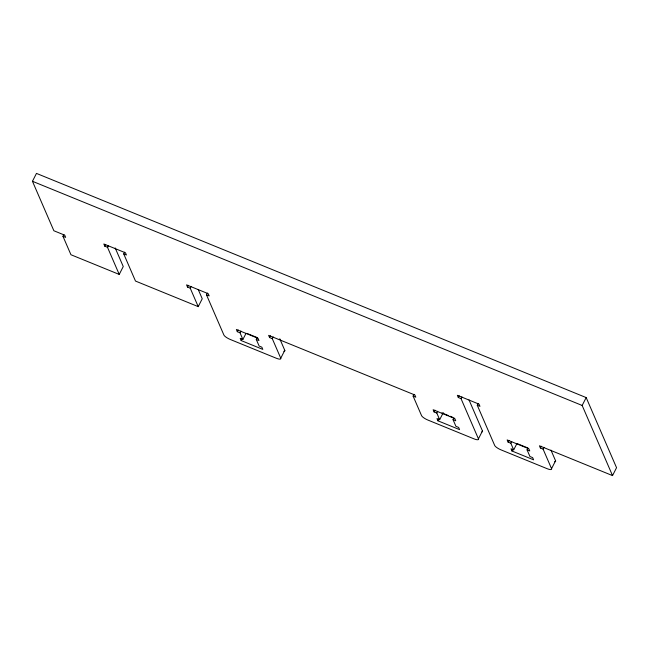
<?xml version="1.0" encoding="UTF-8"?>
<svg xmlns="http://www.w3.org/2000/svg" width="649" height="649" viewBox="0 0 649 649"><rect width="100%" height="100%" fill="white"/><g stroke="black" fill="none" stroke-linecap="round" stroke-linejoin="round"><path stroke-width="0.97" d="M63.845 234.524L62.953 236.277L65.663 237.38L64.705 235.165L53.867 230.752L32.45 181.29L36.466 173.397L586.177 397.577L616.55 467.71L612.534 475.603L539.416 445.782L540.374 447.997L543.083 449.1L551.553 468.667A6.117 1.614 27 0 1 547.099 468.675L501.069 449.895A6.117 1.614 27 0 1 494.692 445.474L477.266 405.244L478.159 403.491M115.198 247.942L123.253 266.544L119.238 274.43L107.491 247.293L104.781 246.19L105.673 244.438M107.491 247.293L108.383 245.541M107.556 247.456L108.448 245.703M198.237 289.519L202.237 298.751L198.221 306.636L135.487 281.049L123.732 253.921L124.632 252.169M198.221 306.636L190.222 288.18L187.52 287.077L188.413 285.325M190.222 288.18L191.122 286.428M279.776 338.786L284.781 350.346L280.766 358.232A6.117 1.614 27 0 1 276.304 358.24L230.273 339.468A6.117 1.614 27 0 1 223.897 335.038L206.471 294.808L207.364 293.056M246.028 333.31L242.896 339.451L240.025 332.807L237.315 331.696L238.207 329.943M240.025 332.807L240.917 331.047M257.166 337.675L256.274 339.427L259.146 346.071L261.855 347.174L262.813 349.389L241.152 340.555L242.045 338.802M280.766 358.232L272.288 338.673L269.586 337.561L270.479 335.809M272.288 338.673L273.188 336.92M469 399.873L482.458 430.96L478.443 438.846A6.117 1.614 27 0 1 473.989 438.854L427.951 420.081A6.117 1.614 27 0 1 421.574 415.66L413.105 396.093L413.997 394.341M443.251 412.683L439.673 419.692L436.801 413.048L434.092 411.945L434.984 410.192M436.801 413.048L437.694 411.296M453.935 417.924L453.043 419.676L455.923 426.32L458.632 427.423L459.589 429.638L437.929 420.803L438.821 419.051M478.443 438.846L461.017 398.616L458.308 397.512L459.2 395.76M461.017 398.616L461.91 396.863M516.815 443.746L513.692 449.879L510.812 443.235L508.11 442.131L509.003 440.379M510.812 443.235L511.704 441.482M527.953 448.11L527.061 449.862L529.941 456.507L532.651 457.61L533.608 459.825L511.947 450.99L512.84 449.238M540.374 447.997L541.266 446.244M543.083 449.1L543.976 447.348M612.534 475.603L582.161 405.463L586.177 397.577M551.553 468.667L555.576 460.782L550.952 450.106M32.45 181.29L582.161 405.463M123.732 253.921L126.441 255.025L125.484 252.81L103.824 243.975L104.781 246.19M206.471 294.808L209.181 295.912L208.224 293.697L186.555 284.862L187.52 287.077M477.266 405.244L479.976 406.347L479.019 404.132L457.35 395.298L458.308 397.512M119.238 274.43L70.944 254.733L62.953 236.277M413.105 396.093L415.814 397.196L414.849 394.981L268.621 335.346L269.586 337.561M246.977 333.408L256.907 337.456M441.945 412.918L448.264 415.498M450.065 416.236L452.775 417.339M516.864 443.47L527.694 447.891M256.274 339.427L258.975 340.53L258.018 338.316L236.358 329.481L237.315 331.696M453.043 419.676L455.752 420.779L454.795 418.564L433.134 409.73L434.092 411.945M527.061 449.862L529.771 450.966L528.813 448.751L507.145 439.917L508.11 442.131M242.896 339.451L240.195 338.34L241.152 340.555M439.673 419.692L436.972 418.589L437.929 420.803M513.692 449.879L510.982 448.775L511.947 450.99M482.458 430.96A6.117 1.614 27 0 1 481.858 431.861M555.576 460.782A6.117 1.614 27 0 1 554.668 461.699M284.781 350.346A6.117 1.614 27 0 1 283.873 351.263"/></g></svg>
